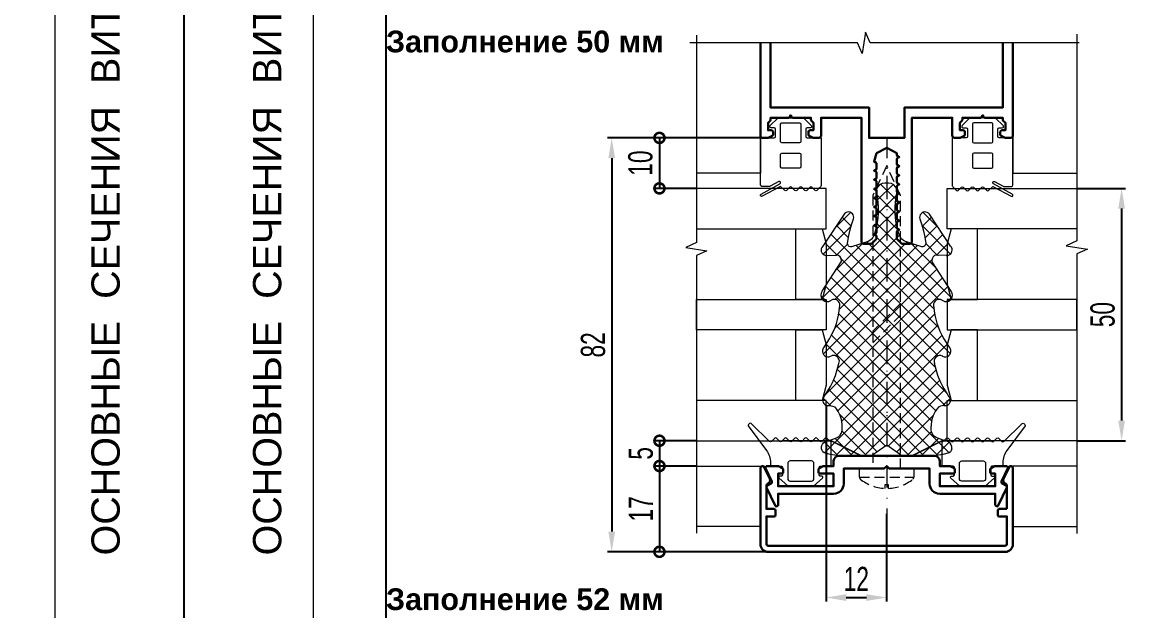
# Model space of a CAD drawing. Extents: x -37 to 8820, y -336 to 478.
# Drawn here: x 3550 to 3688.8, y 133.8 to 206.6 of the extents above; entities that cross this region are included whole.
import ezdxf

# ---------------------------------------------------------------- set-up
doc = ezdxf.new("R2010")
doc.units = 0
doc.header["$LTSCALE"] = 5
doc.linetypes.add('DASHDOT', pattern=[1, 0.5, -0.25, 0, -0.25])
doc.linetypes.add('HIDDEN', pattern=[0.375, 0.25, -0.125])
doc.layers.get('0').update_dxf_attribs({"linetype": 'CONTINUOUS', "lineweight": 30})
doc.layers.get('DEFPOINTS').update_dxf_attribs({"linetype": 'CONTINUOUS'})
for name, color, linetype, lineweight in [('1', 6, 'DASHDOT', 13), ('2', 3, 'HIDDEN', 13), ('Dimentions', 5, 'CONTINUOUS', 15), ('Glass', 5, 'CONTINUOUS', 20), ('Герлен', 7, 'CONTINUOUS', 60), ('Зигзаг', 1, 'CONTINUOUS', 15), ('Конструкции', 252, 'CONTINUOUS', 20), ('Текстовый', 7, 'CONTINUOUS', 9), ('Уплотнители', 1, 'CONTINUOUS', 20), ('Штриховка', 1, 'CONTINUOUS', 5)]:
    doc.layers.add(name, color=color, linetype=linetype, lineweight=lineweight)
doc.layers.add('Скрытые', color=14, linetype='CONTINUOUS', plot=False)
doc.styles.add('3', font='RUSS.SHX', dxfattribs={"width": 0.7, "height": 3})
doc.styles.add('Каталожный', font='arial.ttf', dxfattribs={"height": 2.5})
doc.styles.add('Фирм', font='arial.ttf', dxfattribs={"height": 3.5})
doc.dimstyles.new('MX1_6', dxfattribs={"dimtxt": 3, "dimasz": 2.5, "dimexe": 0.5, "dimexo": 0, "dimgap": 0.8, "dimtad": 1, "dimlfac": 1.6, "dimdsep": 46, "dimtxsty": '3', "dimcen": 0, "dimclrd": 256, "dimclre": 256, "dimclrt": 256, "dimaunit": 1, "dimadec": 0, "dimazin": 0, "dimtfac": 1, "dimtmove": 0, "dimatfit": 1, "dimfxl": 1, "dimtvp": 1, "dimtolj": 1, "dimtzin": 0, "dimarcsym": 0})

# ---------------------------------------------------------------- blocks, each defined once
blk = doc.blocks.new('*D1416')
at = {"layer": 'DEFPOINTS', "color": 0, "linetype": 'Continuous', "transparency": 16777216}
for p in [(3649.47, 159.22), (3656.97, 145.79), (3656.97, 135.44)]:
    blk.add_point(p, dxfattribs=at)
at = {"layer": 'Dimentions', "linetype": 'Continuous', "lineweight": -2, "transparency": 16777216}
for p, q in [((3649.47, 159.22), (3649.47, 134.94)), ((3656.97, 145.79), (3656.97, 134.94)), ((3651.97, 135.44), (3654.47, 135.44))]:
    blk.add_line(p, q, dxfattribs=at)
at = {"layer": 'Dimentions', "linetype": 'Continuous', "transparency": 16777216}
for points in [[(3651.97, 135.85), (3651.97, 135.02), (3649.47, 135.44)], [(3654.47, 135.85), (3654.47, 135.02), (3656.97, 135.44)]]:
    blk.add_solid(points, dxfattribs=at)
at = {"layer": 'Dimentions', "linetype": 'Continuous', "transparency": 16777216, "insert": (3653.22, 137.74), "char_height": 3, "attachment_point": 5, "style": '3'}
blk.add_mtext('\\A1;12', dxfattribs=at)
blk = doc.blocks.new('*D1419')
at = {"layer": 'DEFPOINTS', "color": 0, "linetype": 'Continuous', "transparency": 16777216}
for p in [(3680.52, 186.1), (3680.52, 154.85), (3686.05, 154.85)]:
    blk.add_point(p, dxfattribs=at)
at = {"layer": 'Dimentions', "linetype": 'Continuous', "lineweight": -2, "transparency": 16777216}
for p, q in [((3680.52, 186.1), (3686.55, 186.1)), ((3686.05, 183.6), (3686.05, 157.35)), ((3680.52, 154.85), (3686.55, 154.85))]:
    blk.add_line(p, q, dxfattribs=at)
at = {"layer": 'Dimentions', "linetype": 'Continuous', "transparency": 16777216}
for points in [[(3685.64, 183.6), (3686.47, 183.6), (3686.05, 186.1)], [(3685.64, 157.35), (3686.47, 157.35), (3686.05, 154.85)]]:
    blk.add_solid(points, dxfattribs=at)
at = {"layer": 'Dimentions', "linetype": 'Continuous', "transparency": 16777216, "insert": (3683.71, 170.47), "char_height": 3, "attachment_point": 5, "rotation": 90, "style": '3'}
blk.add_mtext('\\A1;50', dxfattribs=at)
blk = doc.blocks.new('_DotSmall')
at = {"color": 0, "linetype": 'ByBlock', "const_width": 0.5}
blk.add_lwpolyline([(-0.0625, 0, 1), (0.0625, 0, 1)], format="xyb", close=True, dxfattribs=at)
blk = doc.blocks.new('*D1420')
at = {"layer": 'DEFPOINTS', "color": 0, "linetype": 'Continuous', "transparency": 16777216}
for p in [(3633.43, 154.85), (3628.85, 151.72), (3633.43, 151.72)]:
    blk.add_point(p, dxfattribs=at)
at = {"layer": 'Dimentions', "linetype": 'Continuous', "lineweight": -2, "transparency": 16777216}
for p, q in [((3633.43, 154.85), (3628.35, 154.85)), ((3628.85, 154.85), (3628.85, 151.72)), ((3633.43, 151.72), (3628.35, 151.72))]:
    blk.add_line(p, q, dxfattribs=at)
at = {"layer": 'Dimentions', "linetype": 'Continuous', "lineweight": -2, "transparency": 16777216, "xscale": 2.5, "yscale": 2.5, "zscale": 2.5}
for p, rotation in [((3628.85, 154.85), 90), ((3628.85, 151.72), 270)]:
    blk.add_blockref('_DotSmall', p, dxfattribs=dict(at, rotation=rotation))
at = {"layer": 'Dimentions', "linetype": 'Continuous', "transparency": 16777216, "insert": (3626.55, 153.29), "char_height": 3, "attachment_point": 5, "rotation": 90, "style": '3'}
blk.add_mtext('\\A1;5', dxfattribs=at)
blk = doc.blocks.new('*D1421')
at = {"layer": 'DEFPOINTS', "color": 0, "linetype": 'Continuous', "transparency": 16777216}
for p in [(3633.43, 151.72), (3628.85, 141.1), (3644.66, 141.1)]:
    blk.add_point(p, dxfattribs=at)
at = {"layer": 'Dimentions', "linetype": 'Continuous', "lineweight": -2, "transparency": 16777216}
for p, q in [((3633.43, 151.72), (3628.35, 151.72)), ((3628.85, 151.72), (3628.85, 141.1)), ((3644.66, 141.1), (3628.35, 141.1))]:
    blk.add_line(p, q, dxfattribs=at)
at = {"layer": 'Dimentions', "linetype": 'Continuous', "lineweight": -2, "transparency": 16777216, "xscale": 2.5, "yscale": 2.5, "zscale": 2.5}
for p, rotation in [((3628.85, 151.72), 90), ((3628.85, 141.1), 270)]:
    blk.add_blockref('_DotSmall', p, dxfattribs=dict(at, rotation=rotation))
at = {"layer": 'Dimentions', "linetype": 'Continuous', "transparency": 16777216, "insert": (3626.55, 146.41), "char_height": 3, "attachment_point": 5, "rotation": 90, "style": '3'}
blk.add_mtext('\\A1;17', dxfattribs=at)
blk = doc.blocks.new('*D1422')
at = {"layer": 'DEFPOINTS', "color": 0, "linetype": 'Continuous', "transparency": 16777216}
for p in [(3642.59, 192.35), (3628.85, 186.1), (3633.43, 186.1)]:
    blk.add_point(p, dxfattribs=at)
at = {"layer": 'Dimentions', "linetype": 'Continuous', "lineweight": -2, "transparency": 16777216}
for p, q in [((3642.59, 192.35), (3628.35, 192.35)), ((3628.85, 192.35), (3628.85, 186.1)), ((3633.43, 186.1), (3628.35, 186.1))]:
    blk.add_line(p, q, dxfattribs=at)
at = {"layer": 'Dimentions', "linetype": 'Continuous', "lineweight": -2, "transparency": 16777216, "xscale": 2.5, "yscale": 2.5, "zscale": 2.5}
for p, rotation in [((3628.85, 192.35), 90), ((3628.85, 186.1), 270)]:
    blk.add_blockref('_DotSmall', p, dxfattribs=dict(at, rotation=rotation))
at = {"layer": 'Dimentions', "linetype": 'Continuous', "transparency": 16777216, "insert": (3626.5, 189.23), "char_height": 3, "attachment_point": 5, "rotation": 90, "style": '3'}
blk.add_mtext('\\A1;10', dxfattribs=at)
blk = doc.blocks.new('*D1423')
at = {"layer": 'DEFPOINTS', "color": 0, "linetype": 'Continuous', "transparency": 16777216}
for p in [(3641.95, 192.35), (3622.94, 141.1), (3638.06, 141.1)]:
    blk.add_point(p, dxfattribs=at)
at = {"layer": 'Dimentions', "linetype": 'Continuous', "lineweight": -2, "transparency": 16777216}
for p, q in [((3641.95, 192.35), (3622.44, 192.35)), ((3622.94, 189.85), (3622.94, 143.6)), ((3638.06, 141.1), (3622.44, 141.1))]:
    blk.add_line(p, q, dxfattribs=at)
at = {"layer": 'Dimentions', "linetype": 'Continuous', "transparency": 16777216}
for points in [[(3622.53, 189.85), (3623.36, 189.85), (3622.94, 192.35)], [(3622.53, 143.6), (3623.36, 143.6), (3622.94, 141.1)]]:
    blk.add_solid(points, dxfattribs=at)
at = {"layer": 'Dimentions', "linetype": 'Continuous', "transparency": 16777216, "insert": (3620.64, 166.72), "char_height": 3, "attachment_point": 5, "rotation": 90, "style": '3'}
blk.add_mtext('\\A1;82', dxfattribs=at)
blk = doc.blocks.new('8')
at = {"layer": 'Уплотнители'}
for points in [[(4.56, -0.45), (4.37, -0.4), (4.2, -0.29), (4.06, -0.14), (3.87, 0.65), (3.73, 1.45), (3.68, 2.27), (3.68, 5.74), (5, 7.6), (3.68, 9.46), (3.68, 12.93), (3.73, 13.75), (3.87, 14.55), (4.06, 15.34), (4.2, 15.49), (4.37, 15.6), (4.56, 15.67), (4.77, 15.67), (4.96, 15.63), (5.15, 15.54), (5.3, 15.41), (5.42, 15.25), (5.65, 14.61), (5.86, 13.95), (5.95, 13.74), (6.09, 13.53), (6.25, 13.37), (6.46, 13.25), (6.67, 13.16), (6.9, 13.12), (7.35, 13.1)], [(10.82, 15.45), (10.97, 15.37), (11.61, 14.95), (12.26, 14.57), (12.94, 14.24), (13.65, 13.95), (14.37, 13.71), (15.11, 13.52), (15.3, 13.46)], [(17, 15.46), (17.13, 15.35), (17.72, 14.95)], [(24.06, 15.59), (27.69, 13.22), (27.85, 13.18)], [(33.73, 12.76), (33.62, 12.88), (29.66, 15.5)], [(5.42, 15.25), (5.42, 15.23)], [(5.86, 13.95), (5.86, 13.94)], [(9.91, 14.76), (9.91, 14.77), (9.91, 14.69), (9.9, 14.47), (9.83, 14.25), (9.75, 14.06), (9.41, 13.78)], [(9.91, 14.69), (9.91, 14.67)], [(15.96, 14.7), (16.03, 14.54), (16.1, 14.35)], [(22.81, 14.77), (22.87, 14.58), (22.97, 14.43)], [(28.51, 15.16), (28.49, 14.97), (28.53, 13.95), (28.55, 13.79)], [(28.49, 14.97), (28.49, 14.96)], [(28.53, 13.95), (28.53, 13.94)], [(21.64, 13.46), (22.34, 13.4), (22.52, 13.41)], [(27.69, 13.22), (27.69, 13.2)], [(37.46, 7.37), (37.43, 7.6), (37.46, 7.83)], [(37.43, 7.6), (37.43, 7.59)], [(29.89, 4.27), (29.89, 4.25)], [(30.21, 5.29), (30.21, 5.27)], [(3.68, 3.08), (3.68, 3.07)], [(29.55, 3.26), (29.55, 3.25)], [(5.42, -0.04), (5.65, 0.59), (5.86, 1.25), (5.95, 1.47), (6.09, 1.67), (6.25, 1.83), (6.46, 1.95), (6.67, 2.04), (6.9, 2.08), (7.35, 2.1)], [(9.91, 0.42), (9.91, 0.43), (9.91, 0.51), (9.9, 0.73), (9.83, 0.95), (9.75, 1.14), (9.41, 1.42)], [(10.82, -0.25), (10.97, -0.15), (11.61, 0.25), (12.26, 0.64), (12.94, 0.96), (13.65, 1.25), (14.37, 1.49), (15.11, 1.68)], [(22.52, 1.79), (22.34, 1.82), (21.64, 1.74)], [(24.06, -0.38), (27.69, 1.98), (27.85, 2.02)], [(28.51, 0.04), (28.49, 0.23), (28.53, 1.25), (28.55, 1.42)], [(29.66, -0.3), (33.62, 2.32), (33.73, 2.44)], [(9.91, 0.51), (9.91, 0.5)], [(16.03, 0.66), (16.03, 0.68), (15.96, 0.5)], [(17.72, 0.25), (17.13, -0.15), (17, -0.26)], [(22.81, 0.43), (22.87, 0.62), (22.97, 0.77)], [(28.49, 0.23), (28.49, 0.21)], [(28.53, 1.25), (28.53, 1.23)]]:
    blk.add_lwpolyline(points, dxfattribs=at)
for points in [[(36.67, 8.84), (36.44, 8.87), (36.21, 8.84), (35.48, 8.73, -0.091156), (31.89, 8.92), (31.2, 9.11), (30.95, 9.19), (30.72, 9.33), (30.52, 9.49), (30.34, 9.68), (30.21, 9.91), (30.07, 10.43), (29.89, 10.93), (29.55, 11.94), (29.57, 12.09), (29.62, 12.23), (29.7, 12.33), (29.84, 12.4), (29.98, 12.43), (30.75, 12.32), (31.53, 12.16), (32.29, 11.95), (33.04, 11.69), (33.2, 11.67), (33.38, 11.69)], [(33.38, 3.51), (33.2, 3.53), (33.04, 3.51), (32.29, 3.25), (31.53, 3.04), (30.75, 2.88), (29.98, 2.77), (29.84, 2.8), (29.7, 2.87), (29.62, 2.99), (29.57, 3.11), (29.55, 3.26), (29.89, 4.27), (30.07, 4.77), (30.21, 5.29), (30.34, 5.52), (30.52, 5.71), (30.72, 5.87), (30.95, 6.01), (31.2, 6.09), (31.89, 6.28, -0.091156), (35.48, 6.47), (36.21, 6.36), (36.44, 6.34), (36.67, 6.36)]]:
    blk.add_lwpolyline(points, format="xyb", dxfattribs=at)
blk.add_arc((15.39, 1.02), 0.725, 331.9967, 113.1643, dxfattribs=at)
for points in [[(10.82, 15.45), (10.37, 15.67), (9.83, 15.27), (9.91, 14.77)], [(17, 15.46), (16.43, 15.77), (15.86, 15.32), (15.96, 14.7)], [(24.06, 15.59), (23.46, 16.04), (22.64, 15.46), (22.81, 14.77)], [(29.66, 15.5), (29.25, 15.91), (28.63, 15.72), (28.51, 15.16)], [(15.3, 13.46), (15.76, 13.39), (16.25, 13.87), (16.1, 14.35)], [(17.72, 14.95), (18.98, 14.14), (20.16, 13.71), (21.64, 13.46)], [(22.52, 13.41), (22.97, 13.53), (23.18, 14.02), (22.97, 14.43)], [(7.35, 13.1), (8.07, 13.09), (8.84, 13.34), (9.41, 13.78)], [(27.85, 13.18), (28.2, 13.15), (28.55, 13.44), (28.55, 13.79)], [(33.38, 11.69), (33.83, 11.79), (34.06, 12.41), (33.73, 12.76)], [(37.46, 7.83), (37.47, 8.29), (37.11, 8.76), (36.67, 8.84)], [(36.67, 6.36), (37.14, 6.49), (37.45, 6.87), (37.46, 7.37)], [(33.73, 2.44), (34.06, 2.79), (33.83, 3.41), (33.38, 3.51)], [(9.41, 1.42), (8.84, 1.87), (8.07, 2.11), (7.35, 2.1)], [(21.64, 1.74), (20.25, 1.51), (18.89, 1.04), (17.72, 0.25)], [(22.97, 0.77), (23.18, 1.19), (22.99, 1.66), (22.52, 1.79)], [(28.55, 1.42), (28.54, 1.77), (28.19, 2.05), (27.85, 2.02)], [(9.91, 0.43), (9.84, -0.07), (10.37, -0.47), (10.82, -0.25)], [(15.96, 0.5), (15.86, -0.12), (16.43, -0.57), (17, -0.26)], [(22.81, 0.43), (22.64, -0.26), (23.46, -0.84), (24.06, -0.38)], [(28.51, 0.04), (28.6, -0.5), (29.29, -0.69), (29.66, -0.3)], [(4.56, -0.45), (4.93, -0.51), (5.23, -0.36), (5.42, -0.04)]]:
    blk.add_open_spline(points, degree=3, dxfattribs=at)

msp = doc.modelspace()

# ---------------------------------------------------------------- hatches: boundary and pattern name
at = {"layer": 'Штриховка', "lineweight": 5}
h = msp.add_hatch(dxfattribs=at)
h.set_pattern_fill('NET', color=256, scale=10, angle=135, style=0)
h.set_pattern_definition([(135, (1487.951, -6941.796), (-0.88388348, -0.88388348), []), (225, (1487.951, -6941.796), (0.88388348, -0.88388348), [])])
h.paths.add_polyline_path([(3651.4322, 156.089), (3651.4106, 155.9666), (3651.329, 155.7489), (3651.2065, 155.5449), (3651.0433, 155.3816), (3650.8392, 155.2456), (3650.6216, 155.1504), (3649.9686, 154.9463), (3649.3293, 154.7151), (3649.166, 154.5926), (3649.03, 154.443), (3648.9484, 154.2526), (3648.9076, 154.0621), (3648.9076, 153.8581), (3648.9756, 153.6676), (3649.0844, 153.4908), (3649.234, 153.3547), (3650.023, 153.1643), (3650.8256, 153.0283), (3651.6418, 152.9738), (3655.1107, 152.9738), (3656.9744, 154.2934), (3656.9744, 156.089)])
edge = h.paths.add_edge_path()
edge.add_line((3650.3359, 162.2378), (3650.0094, 161.5576))
edge.add_line((3650.0094, 161.5576), (3649.6285, 160.9046))
edge.add_line((3649.6285, 160.9046), (3649.2068, 160.2653))
edge.add_line((3649.2068, 160.2653), (3649.1252, 160.1156))
edge.add_spline(control_points=[(3649.1252, 160.1156), (3648.9071, 159.6629), (3649.3073, 159.1271), (3649.8054, 159.2042)], knot_values=[0, 0, 0, 0, 1, 1, 1, 1], degree=3, periodic=0)
edge.add_line((3649.8054, 159.2042), (3649.819, 159.2042))
edge.add_line((3649.819, 159.2042), (3649.887, 159.2042))
edge.add_line((3649.887, 159.2042), (3650.1047, 159.1906))
edge.add_line((3650.1047, 159.1906), (3650.3223, 159.1226))
edge.add_line((3650.3223, 159.1226), (3650.5128, 159.041))
edge.add_line((3650.5128, 159.041), (3650.7984, 158.7009))
edge.add_spline(control_points=[(3650.7984, 158.7009), (3651.2394, 158.1368), (3651.484, 157.3607), (3651.4786, 156.6468)], knot_values=[0, 0, 0, 0, 1, 1, 1, 1], degree=3, periodic=0)
edge.add_line((3651.4786, 156.6468), (3651.4514, 156.1978))
edge.add_line((3651.4514, 156.1978), (3651.4322, 156.089))
edge.add_line((3651.4322, 156.089), (3656.9744, 156.089))
edge.add_line((3656.9744, 156.089), (3656.9744, 162.2378))
edge.add_line((3656.9744, 162.2378), (3650.3359, 162.2378))
edge = h.paths.add_edge_path()
edge.add_line((3653.6415, 179.1876), (3652.6349, 178.8475))
edge.add_line((3652.6349, 178.8475), (3652.4853, 178.8611))
edge.add_line((3652.4853, 178.8611), (3652.3492, 178.9155))
edge.add_line((3652.3492, 178.9155), (3652.2404, 178.9971))
edge.add_line((3652.2404, 178.9971), (3652.1724, 179.1332))
edge.add_line((3652.1724, 179.1332), (3652.1452, 179.2692))
edge.add_line((3652.1452, 179.2692), (3652.254, 180.0446))
edge.add_line((3652.254, 180.0446), (3652.4172, 180.82))
edge.add_line((3652.4172, 180.82), (3652.6213, 181.5818))
edge.add_line((3652.6213, 181.5818), (3652.8798, 182.33))
edge.add_line((3652.8798, 182.33), (3652.907, 182.4932))
edge.add_line((3652.907, 182.4932), (3652.8798, 182.67))
edge.add_spline(control_points=[(3652.8798, 182.67), (3652.7807, 183.1248), (3652.1688, 183.3543), (3651.8187, 183.0237)], knot_values=[0, 0, 0, 0, 1, 1, 1, 1], degree=3, periodic=0)
edge.add_line((3651.8187, 183.0237), (3651.6963, 182.9149))
edge.add_line((3651.6963, 182.9149), (3649.0708, 178.9563))
edge.add_spline(control_points=[(3649.0708, 178.9563), (3648.667, 178.5414), (3648.8586, 177.9213), (3649.4109, 177.8)], knot_values=[0, 0, 0, 0, 1, 1, 1, 1], degree=3, periodic=0)
edge.add_line((3649.4109, 177.8), (3649.6013, 177.7864))
edge.add_line((3649.6013, 177.7864), (3650.6216, 177.8272))
edge.add_line((3650.6216, 177.8272), (3650.7848, 177.8408))
edge.add_spline(control_points=[(3650.7848, 177.8408), (3651.1369, 177.8422), (3651.4271, 177.4905), (3651.397, 177.1471)], knot_values=[0, 0, 0, 0, 1, 1, 1, 1], degree=3, periodic=0)
edge.add_line((3651.4019, 177.1669), (3651.3562, 176.9838))
edge.add_line((3651.3562, 176.9838), (3648.9892, 173.3517))
edge.add_spline(control_points=[(3648.9892, 173.3517), (3648.5346, 172.7527), (3649.1143, 171.934), (3649.8054, 172.1002)], knot_values=[0, 0, 0, 0, 1, 1, 1, 1], degree=3, periodic=0)
edge.add_line((3649.8054, 172.1002), (3649.9958, 172.1682))
edge.add_line((3649.9958, 172.1682), (3650.1455, 172.2634))
edge.add_spline(control_points=[(3650.1455, 172.2634), (3650.5558, 172.4786), (3651.0406, 172.261), (3651.1657, 171.8145)], knot_values=[0, 0, 0, 0, 1, 1, 1, 1], degree=3, periodic=0)
edge.add_line((3651.1657, 171.8145), (3651.1793, 171.6377))
edge.add_line((3651.1793, 171.6377), (3651.1113, 170.9303))
edge.add_spline(control_points=[(3651.1113, 170.9303), (3650.8606, 169.4541), (3650.4391, 168.2767), (3649.6285, 167.0125)], knot_values=[0, 0, 0, 0, 1, 1, 1, 1], degree=3, periodic=0)
edge.add_line((3649.6285, 167.0125), (3649.2204, 166.4276))
edge.add_line((3649.2204, 166.4276), (3649.1116, 166.2916))
edge.add_spline(control_points=[(3649.1116, 166.2916), (3648.8078, 165.7204), (3649.2535, 165.1509), (3649.8734, 165.2577)], knot_values=[0, 0, 0, 0, 1, 1, 1, 1], degree=3, periodic=0)
edge.add_line((3649.8734, 165.2577), (3650.0366, 165.3257))
edge.add_line((3650.0366, 165.3257), (3650.2271, 165.3937))
edge.add_spline(control_points=[(3650.2271, 165.3937), (3650.7003, 165.5418), (3651.1836, 165.0582), (3651.1113, 164.5911)], knot_values=[0, 0, 0, 0, 1, 1, 1, 1], degree=3, periodic=0)
edge.add_line((3651.1155, 164.6056), (3651.0569, 164.4007))
edge.add_line((3651.0569, 164.4007), (3650.8665, 163.6661))
edge.add_line((3650.8665, 163.6661), (3650.6216, 162.9451))
edge.add_line((3650.6216, 162.9451), (3650.3359, 162.2378))
edge.add_line((3650.3359, 162.2378), (3663.6128, 162.2378))
edge.add_line((3663.6128, 162.2378), (3663.3272, 162.9451))
edge.add_line((3663.3272, 162.9451), (3663.0823, 163.6661))
edge.add_line((3663.0823, 163.6661), (3662.8918, 164.4007))
edge.add_arc((3663.5582, 164.6858), 0.7248, 61.996669, 203.164313, ccw=False)
edge.add_line((3663.8985, 165.3257), (3664.0753, 165.2577))
edge.add_spline(control_points=[(3664.0753, 165.2577), (3664.6952, 165.1509), (3665.1409, 165.7204), (3664.8371, 166.2916)], knot_values=[0, 0, 0, 0, 1, 1, 1, 1], degree=3, periodic=0)
edge.add_line((3664.8371, 166.2916), (3664.7283, 166.4276))
edge.add_line((3664.7283, 166.4276), (3664.3202, 167.0125))
edge.add_spline(control_points=[(3664.3202, 167.0125), (3663.5303, 168.187), (3663.0689, 169.5412), (3662.8374, 170.9303)], knot_values=[0, 0, 0, 0, 1, 1, 1, 1], degree=3, periodic=0)
edge.add_line((3662.8374, 170.9303), (3662.7558, 171.6377))
edge.add_line((3662.7558, 171.6377), (3662.783, 171.8145))
edge.add_spline(control_points=[(3662.783, 171.8145), (3662.9188, 172.2789), (3663.3861, 172.472), (3663.8033, 172.2634)], knot_values=[0, 0, 0, 0, 1, 1, 1, 1], degree=3, periodic=0)
edge.add_line((3663.8033, 172.2634), (3663.9529, 172.1682))
edge.add_line((3663.9529, 172.1682), (3664.1434, 172.1002))
edge.add_spline(control_points=[(3664.1434, 172.1002), (3664.8344, 171.934), (3665.4141, 172.7527), (3664.9596, 173.3517)], knot_values=[0, 0, 0, 0, 1, 1, 1, 1], degree=3, periodic=0)
edge.add_line((3664.9596, 173.3517), (3662.5926, 176.9838))
edge.add_line((3662.5926, 176.9838), (3662.5518, 177.1471))
edge.add_spline(control_points=[(3662.5518, 177.1471), (3662.5221, 177.4862), (3662.8041, 177.8327), (3663.1503, 177.8408)], knot_values=[0, 0, 0, 0, 1, 1, 1, 1], degree=3, periodic=0)
edge.add_line((3663.1503, 177.8408), (3663.3272, 177.8272))
edge.add_line((3663.3272, 177.8272), (3664.3474, 177.7864))
edge.add_line((3664.3474, 177.7864), (3664.5379, 177.8))
edge.add_spline(control_points=[(3664.5379, 177.8), (3665.0793, 177.893), (3665.2663, 178.5795), (3664.8779, 178.9563)], knot_values=[0, 0, 0, 0, 1, 1, 1, 1], degree=3, periodic=0)
edge.add_line((3664.8779, 178.9563), (3662.2525, 182.9149))
edge.add_line((3662.2525, 182.9149), (3662.1301, 183.0237))
edge.add_spline(control_points=[(3662.1301, 183.0237), (3661.78, 183.3543), (3661.1681, 183.1248), (3661.069, 182.67)], knot_values=[0, 0, 0, 0, 1, 1, 1, 1], degree=3, periodic=0)
edge.add_line((3661.069, 182.67), (3661.0418, 182.4932))
edge.add_line((3661.0418, 182.4932), (3661.069, 182.33))
edge.add_line((3661.069, 182.33), (3661.3275, 181.5818))
edge.add_line((3661.3275, 181.5818), (3661.5315, 180.82))
edge.add_line((3661.5315, 180.82), (3661.6948, 180.0446))
edge.add_line((3661.6948, 180.0446), (3661.8036, 179.2692))
edge.add_line((3661.8036, 179.2692), (3661.7764, 179.1332))
edge.add_line((3661.7764, 179.1332), (3661.7084, 178.9971))
edge.add_line((3661.7084, 178.9971), (3661.5859, 178.9155))
edge.add_line((3661.5859, 178.9155), (3661.4635, 178.8611))
edge.add_line((3661.4635, 178.8611), (3661.3139, 178.8475))
edge.add_line((3661.3139, 178.8475), (3660.3072, 179.1876))
edge.add_line((3660.3072, 179.1876), (3659.8039, 179.3644))
edge.add_line((3659.8039, 179.3644), (3659.287, 179.5004))
edge.add_line((3659.287, 179.5004), (3659.0557, 179.6365))
edge.add_line((3659.0557, 179.6365), (3658.8652, 179.8133))
edge.add_line((3658.8652, 179.8133), (3658.702, 180.0174))
edge.add_line((3658.702, 180.0174), (3658.566, 180.2486))
edge.add_line((3658.566, 180.2486), (3658.4844, 180.4935))
edge.add_line((3658.4844, 180.4935), (3658.2939, 181.1873))
edge.add_arc((3667.9662, 183.5009), 9.9451, 172.618691, 193.452448, ccw=False)
edge.add_line((3658.1035, 184.7786), (3658.2123, 185.4995))
edge.add_line((3658.2123, 185.4995), (3658.2395, 185.7308))
edge.add_line((3658.2395, 185.7308), (3658.2123, 185.9621))
edge.add_spline(control_points=[(3658.2123, 185.9621), (3658.0799, 186.4373), (3657.7071, 186.7465), (3657.2056, 186.7511)], knot_values=[0, 0, 0, 0, 1, 1, 1, 1], degree=3, periodic=0)
edge.add_line((3657.2056, 186.7511), (3656.9744, 186.7238))
edge.add_line((3656.9744, 186.7238), (3656.7431, 186.7511))
edge.add_spline(control_points=[(3656.7431, 186.7511), (3656.284, 186.7669), (3655.8149, 186.4021), (3655.7365, 185.9621)], knot_values=[0, 0, 0, 0, 1, 1, 1, 1], degree=3, periodic=0)
edge.add_line((3655.7365, 185.9621), (3655.7093, 185.7308))
edge.add_line((3655.7093, 185.7308), (3655.7365, 185.4995))
edge.add_line((3655.7365, 185.4995), (3655.8453, 184.7786))
edge.add_arc((3645.9826, 183.5009), 9.9451, 346.547552, 367.381309, ccw=False)
edge.add_line((3655.6548, 181.1873), (3655.4644, 180.4935))
edge.add_line((3655.4644, 180.4935), (3655.3828, 180.2486))
edge.add_line((3655.3828, 180.2486), (3655.2467, 180.0174))
edge.add_line((3655.2467, 180.0174), (3655.0835, 179.8133))
edge.add_line((3655.0835, 179.8133), (3654.8931, 179.6365))
edge.add_line((3654.8931, 179.6365), (3654.6618, 179.5004))
edge.add_line((3654.6618, 179.5004), (3654.1449, 179.3644))
edge.add_line((3654.1449, 179.3644), (3653.6415, 179.1876))
edge = h.paths.add_edge_path()
edge.add_line((3656.9744, 162.2378), (3656.9744, 156.089))
edge.add_line((3656.9744, 156.089), (3662.5166, 156.089))
edge.add_line((3662.5166, 156.089), (3662.4974, 156.1978))
edge.add_line((3662.4974, 156.1978), (3662.4701, 156.6468))
edge.add_spline(control_points=[(3662.4701, 156.6468), (3662.4647, 157.3607), (3662.7093, 158.137), (3663.1503, 158.7009)], knot_values=[0, 0, 0, 0, 1, 1, 1, 1], degree=3, periodic=0)
edge.add_line((3663.1503, 158.7009), (3663.436, 159.041))
edge.add_line((3663.436, 159.041), (3663.6264, 159.1226))
edge.add_line((3663.6264, 159.1226), (3663.8441, 159.1906))
edge.add_line((3663.8441, 159.1906), (3664.0617, 159.2042))
edge.add_line((3664.0617, 159.2042), (3664.0753, 159.2042))
edge.add_line((3664.0753, 159.2042), (3664.1434, 159.2042))
edge.add_spline(control_points=[(3664.1434, 159.2042), (3664.6469, 159.1314), (3665.0396, 159.661), (3664.8235, 160.1156)], knot_values=[0, 0, 0, 0, 1, 1, 1, 1], degree=3, periodic=0)
edge.add_line((3664.8235, 160.1156), (3664.7283, 160.2653))
edge.add_line((3664.7283, 160.2653), (3664.3202, 160.9046))
edge.add_line((3664.3202, 160.9046), (3663.9393, 161.5576))
edge.add_line((3663.9393, 161.5576), (3663.6128, 162.2378))
edge.add_line((3663.6128, 162.2378), (3656.9744, 162.2378))
edge = h.paths.add_edge_path()
edge.add_line((3656.9744, 156.089), (3656.9744, 154.2934))
edge.add_line((3656.9744, 154.2934), (3658.838, 152.9738))
edge.add_line((3658.838, 152.9738), (3658.8516, 152.9738))
edge.add_line((3658.8516, 152.9738), (3662.3069, 152.9738))
edge.add_line((3662.3069, 152.9738), (3663.1231, 153.0283))
edge.add_line((3663.1231, 153.0283), (3663.9257, 153.1643))
edge.add_line((3663.9257, 153.1643), (3664.7147, 153.3547))
edge.add_line((3664.7147, 153.3547), (3664.8643, 153.4908))
edge.add_line((3664.8643, 153.4908), (3664.9732, 153.6676))
edge.add_line((3664.9732, 153.6676), (3665.0276, 153.8581))
edge.add_spline(control_points=[(3665.0276, 153.8581), (3665.087, 154.2208), (3664.9378, 154.5287), (3664.6195, 154.7151)], knot_values=[0, 0, 0, 0, 1, 1, 1, 1], degree=3, periodic=0)
edge.add_line((3664.6195, 154.7151), (3663.9801, 154.9463))
edge.add_line((3663.9801, 154.9463), (3663.3272, 155.1504))
edge.add_line((3663.3272, 155.1504), (3663.1095, 155.2456))
edge.add_line((3663.1095, 155.2456), (3662.9055, 155.3816))
edge.add_line((3662.9055, 155.3816), (3662.7422, 155.5449))
edge.add_line((3662.7422, 155.5449), (3662.6198, 155.7489))
edge.add_line((3662.6198, 155.7489), (3662.5382, 155.9666))
edge.add_line((3662.5382, 155.9666), (3662.5166, 156.089))
edge.add_line((3662.5166, 156.089), (3656.9744, 156.089))

# ---------------------------------------------------------------- linework, layer by layer
msp.add_lwpolyline([(3641.3494, 204.1127), (3641.3494, 192.6613, 0.41421356), (3641.6619, 192.3488), (3642.2426, 192.3488, 0.11643382), (3642.3265, 192.3686), (3642.8082, 192.6095, 0.28407904), (3642.9119, 192.7772), (3642.9119, 193.0988, 0.41421356), (3642.7244, 193.2863), (3642.2869, 193.2863), (3642.2869, 194.2238), (3642.5445, 194.4814, 0.19891237), (3642.5994, 194.614), (3642.5994, 194.8488), (3644.8272, 194.8488, 0.28407904), (3644.9949, 194.9525), (3645.0994, 195.1613), (3645.2038, 194.9525, 0.28407904), (3645.3715, 194.8488), (3647.5994, 194.8488), (3647.5994, 194.614, 0.19891237), (3647.6543, 194.4814), (3647.9119, 194.2238), (3647.9119, 193.2863), (3647.4744, 193.2863, 0.41421356), (3647.2869, 193.0988), (3647.2869, 192.7772, 0.28407904), (3647.3905, 192.6095), (3647.8723, 192.3686, 0.11643382), (3647.9561, 192.3488), (3648.5369, 192.3488, 0.41421356), (3648.8494, 192.6613), (3648.8494, 194.8488), (3653.8494, 194.8488), (3653.8494, 179.5363, 0.41421356), (3654.1619, 179.2238), (3655.0217, 179.2238, 0.19891237), (3655.1543, 179.2788), (3655.6695, 179.7939, 0.19891237), (3655.7244, 179.9265), (3655.7244, 180.1392, 0.28407904), (3655.6207, 180.3069), (3655.4119, 180.4113), (3655.6207, 180.5158, 0.28407904), (3655.7244, 180.6835), (3655.7244, 181.2642, 0.28407904), (3655.6207, 181.4319), (3655.4119, 181.5363), (3655.6207, 181.6408, 0.28407904), (3655.7244, 181.8085), (3655.7244, 182.3892, 0.28407904), (3655.6207, 182.5569), (3655.4119, 182.6613), (3655.6207, 182.7658, 0.28407904), (3655.7244, 182.9335), (3655.7244, 183.5142, 0.28407904), (3655.6207, 183.6819), (3655.4119, 183.7863), (3655.6207, 183.8908, 0.28407904), (3655.7244, 184.0585), (3655.7244, 184.6392, 0.28407904), (3655.6207, 184.8069), (3655.4119, 184.9113), (3655.6207, 185.0158, 0.28407904), (3655.7244, 185.1835), (3655.7244, 185.7642, 0.28407904), (3655.6207, 185.9319), (3655.4119, 186.0363), (3655.6207, 186.1408, 0.28407904), (3655.7244, 186.3085), (3655.7244, 186.8892, 0.28407904), (3655.6207, 187.0569), (3655.4119, 187.1613), (3655.6207, 187.2658, 0.28407904), (3655.7244, 187.4335), (3655.7244, 188.0142, 0.28407904), (3655.6207, 188.1819), (3655.4119, 188.2863), (3655.6207, 188.3908, 0.28407904), (3655.7244, 188.5585), (3655.7244, 189.1392, 0.28407904), (3655.6207, 189.3069), (3655.4119, 189.4113), (3655.7244, 190.4738), (3656.9744, 191.0988), (3658.2244, 190.4738), (3658.2244, 190.246, 0.28407904), (3658.328, 190.0783), (3658.5369, 189.9738), (3658.328, 189.8694, 0.28407904), (3658.2244, 189.7017), (3658.2244, 189.121, 0.28407904), (3658.328, 188.9533), (3658.5369, 188.8488), (3658.328, 188.7444, 0.28407904), (3658.2244, 188.5767), (3658.2244, 187.996, 0.28407904), (3658.328, 187.8283), (3658.5369, 187.7238), (3658.328, 187.6194, 0.28407904), (3658.2244, 187.4517), (3658.2244, 186.871, 0.28407904), (3658.328, 186.7033), (3658.5369, 186.5988), (3658.328, 186.4944, 0.28407904), (3658.2244, 186.3267), (3658.2244, 185.746, 0.28407904), (3658.328, 185.5783), (3658.5369, 185.4738), (3658.328, 185.3694, 0.28407904), (3658.2244, 185.2017), (3658.2244, 184.621, 0.28407904), (3658.328, 184.4533), (3658.5369, 184.3488), (3658.328, 184.2444, 0.28407904), (3658.2244, 184.0767), (3658.2244, 183.496, 0.28407904), (3658.328, 183.3283), (3658.5369, 183.2238), (3658.328, 183.1194, 0.28407904), (3658.2244, 182.9517), (3658.2244, 182.371, 0.28407904), (3658.328, 182.2033), (3658.5369, 182.0988), (3658.328, 181.9944, 0.28407904), (3658.2244, 181.8267), (3658.2244, 181.246, 0.28407904), (3658.328, 181.0783), (3658.5369, 180.9738), (3658.328, 180.8694, 0.28407904), (3658.2244, 180.7017), (3658.2244, 179.9265, 0.19891237), (3658.2793, 179.7939), (3658.7945, 179.2788, 0.19891237), (3658.927, 179.2238), (3659.7869, 179.2238, 0.41421356), (3660.0994, 179.5363), (3660.0994, 194.8488), (3665.0994, 194.8488), (3665.0994, 192.6613, 0.41421356), (3665.4119, 192.3488), (3665.9926, 192.3488, 0.11643382), (3666.0765, 192.3686), (3666.5582, 192.6095, 0.28407904), (3666.6619, 192.7772), (3666.6619, 193.0988, 0.41421356), (3666.4744, 193.2863), (3666.0369, 193.2863), (3666.0369, 194.2238), (3666.2945, 194.4814, 0.19891237), (3666.3494, 194.614), (3666.3494, 194.8488), (3668.5772, 194.8488, 0.28407904), (3668.7449, 194.9525), (3668.8494, 195.1613), (3668.9538, 194.9525, 0.28407904), (3669.1215, 194.8488), (3671.3494, 194.8488), (3671.3494, 194.614, 0.19891237), (3671.4043, 194.4814), (3671.6619, 194.2238), (3671.6619, 193.2863), (3671.2244, 193.2863, 0.41421356), (3671.0369, 193.0988), (3671.0369, 192.7772, 0.28407904), (3671.1405, 192.6095), (3671.6223, 192.3686, 0.11643382), (3671.7061, 192.3488), (3672.2869, 192.3488, 0.41421356), (3672.5994, 192.6613), (3672.5994, 204.1127)], format="xyb")
msp.add_lwpolyline([(3642.5994, 204.1127), (3642.5994, 196.0988), (3654.7869, 196.0988), (3654.7869, 192.3488), (3659.1619, 192.3488), (3659.1619, 196.0988), (3671.3494, 196.0988), (3671.3494, 204.1127)])
for points in [[(3642.1169, 149.0699, -0.41421356), (3642.2076, 149.3191), (3642.6794, 149.5391, 0.41421356), (3642.7701, 149.7883), (3641.9919, 151.4571, -0.54861879), (3642.1619, 151.7238), (3643.4926, 151.7238, -0.11643382), (3643.5765, 151.7041), (3644.0582, 151.4632, -0.28407904), (3644.1619, 151.2955), (3644.1619, 150.9738, -0.41421356), (3643.9744, 150.7863), (3643.5369, 150.7863), (3643.5369, 149.2238), (3650.4119, 149.2238), (3650.4119, 150.7863), (3648.7244, 150.7863, -0.41421356), (3648.5369, 150.9738), (3648.5369, 151.2955, -0.28407904), (3648.6405, 151.4632), (3649.1223, 151.7041, -0.11643382), (3649.2061, 151.7238), (3650.4119, 151.7238), (3650.4119, 152.3488, -0.41421356), (3651.0369, 152.9738), (3662.9119, 152.9738, -0.41421356), (3663.5369, 152.3488), (3663.5369, 151.7238), (3664.7426, 151.7238, -0.11643382), (3664.8265, 151.7041), (3665.3082, 151.4632, -0.28407904), (3665.4119, 151.2955), (3665.4119, 150.9738, -0.41421356), (3665.2244, 150.7863), (3663.5369, 150.7863), (3663.5369, 149.2238), (3670.4119, 149.2238), (3670.4119, 150.7863), (3669.9744, 150.7863, -0.41421356), (3669.7869, 150.9738), (3669.7869, 151.2955, -0.28407904), (3669.8905, 151.4632), (3670.3723, 151.7041, -0.11643382), (3670.4561, 151.7238), (3671.7869, 151.7238, -0.54861879), (3671.9568, 151.4571), (3671.1786, 149.7883, 0.41421356), (3671.2693, 149.5391), (3671.7411, 149.3191, -0.41421356), (3671.8318, 149.0699), (3670.7883, 146.8321, -0.29147342), (3670.6184, 146.7238), (3670.5994, 146.7238, -0.41421356), (3670.4119, 146.9113), (3670.4119, 148.2863), (3663.5369, 148.2863, -0.41421356), (3662.2869, 149.5363), (3662.2869, 151.4113), (3657.3645, 151.4113, -0.19891237), (3657.232, 151.4663), (3656.9744, 151.7238), (3656.7168, 151.4663, -0.19891237), (3656.5842, 151.4113), (3651.6619, 151.4113), (3651.6619, 149.5363, -0.41421356), (3650.4119, 148.2863), (3643.5369, 148.2863), (3643.5369, 146.9113, -0.41421356), (3643.3494, 146.7238), (3643.3304, 146.7238, -0.29147342), (3643.1604, 146.8321)], [(3671.8494, 146.4113), (3671.8494, 149.2371, 0.27973928), (3671.6475, 149.5698, -0.40155944), (3671.4529, 150.1428), (3672.1228, 151.5795, -0.80258485), (3672.5994, 151.4738), (3672.5994, 142.0363, -0.41421356), (3671.6619, 141.0988), (3642.2869, 141.0988, -0.41421356), (3641.3494, 142.0363), (3641.3494, 151.4738, -0.80258485), (3641.826, 151.5795), (3642.4959, 150.1428, -0.40155944), (3642.3013, 149.5698, 0.27973928), (3642.0994, 149.2371), (3642.0994, 146.4113), (3643.0369, 146.4113, -0.41421356), (3643.2244, 146.2238), (3643.2244, 145.6613, -0.41421356), (3643.0369, 145.4738), (3642.0994, 145.4738), (3642.0994, 142.0363, 0.41421356), (3642.2869, 141.8488), (3671.6619, 141.8488, 0.41421356), (3671.8494, 142.0363), (3671.8494, 145.4738), (3670.9119, 145.4738, -0.41421356), (3670.7244, 145.6613), (3670.7244, 146.2238, -0.41421356), (3670.9119, 146.4113)]]:
    msp.add_lwpolyline(points, format="xyb", close=True)
at = {"layer": '1'}
for p, q in [((3656.9744, 192.3488), (3656.9744, 142.3488)), ((3656.9744, 187.6613), (3656.9744, 156.4113))]:
    msp.add_line(p, q, dxfattribs=at)
at = {"layer": '2'}
msp.add_line((3653.5994, 150.3553), (3660.3494, 150.3553), dxfattribs=at)
for points in [[(3658.6931, 151.4113), (3658.6931, 185.2255), (3656.9744, 188.9113), (3655.2556, 185.2255), (3655.2556, 151.4113)], [(3655.2556, 166.9773), (3658.6931, 170.4148), (3658.6931, 171.8471), (3655.2556, 168.4096)]]:
    msp.add_lwpolyline(points, close=True, dxfattribs=at)
msp.add_lwpolyline([(3656.7288, 148.9485, -0.16184886), (3653.713, 150.1142, -0.22388754), (3653.5994, 150.3553), (3653.5994, 151.4113), (3660.3494, 151.4113), (3660.3494, 150.3553, -0.22388754), (3660.2357, 150.1142, -0.16184886), (3657.22, 148.9485), (3657.22, 149.3862), (3656.7288, 149.3862)], format="xyb", close=True, dxfattribs=at)
at = {"layer": 'Dimentions', "linetype": 'Continuous'}
for p, q in [((3554, 297), (3554, 0)), ((3586, 297), (3586, 0))]:
    msp.add_line(p, q, dxfattribs=at)
at = {"layer": 'Glass'}
for points in [[(3633.4293, 181.0988), (3649.4744, 181.0988), (3649.4744, 186.0988), (3633.4293, 186.0988)], [(3680.5195, 181.0988), (3664.4744, 181.0988), (3664.4744, 186.0988), (3680.5195, 186.0988)], [(3648.972, 172.3488), (3645.7244, 172.3488), (3645.7244, 181.0988), (3648.972, 181.0988), (3649.4744, 179.2238), (3649.4744, 174.2238)], [(3664.9768, 172.3488), (3668.2244, 172.3488), (3668.2244, 181.0988), (3664.9768, 181.0988), (3664.4744, 179.2238), (3664.4744, 174.2238)], [(3633.4293, 172.3488), (3649.4744, 172.3488), (3649.4744, 168.5988), (3633.4293, 168.5988)], [(3680.5195, 172.3488), (3664.4744, 172.3488), (3664.4744, 168.5988), (3680.5195, 168.5988)], [(3648.972, 159.8488), (3645.7244, 159.8488), (3645.7244, 168.5988), (3648.972, 168.5988), (3649.4744, 166.7238), (3649.4744, 161.7238)], [(3664.9768, 159.8488), (3668.2244, 159.8488), (3668.2244, 168.5988), (3664.9768, 168.5988), (3664.4744, 166.7238), (3664.4744, 161.7238)], [(3633.4293, 154.8488), (3649.4744, 154.8488), (3649.4744, 159.8488), (3633.4293, 159.8488)], [(3680.5195, 154.8488), (3664.4744, 154.8488), (3664.4744, 159.8488), (3680.5195, 159.8488)]]:
    msp.add_lwpolyline(points, close=True, dxfattribs=at)
at = {"layer": 'Герлен', "ltscale": 2, "const_width": 0.1875}
msp.add_lwpolyline([(3644.0369, 154.8488), (3650.0994, 154.8488), (3653.8494, 152.9738), (3660.0994, 152.9738), (3663.8494, 154.8488), (3669.9119, 154.8488)], dxfattribs=at)
at = {"layer": 'Зигзаг'}
for points in [[(3680.7877, 204.1127), (3654.9499, 204.1127), (3654.3691, 205.4306), (3653.9334, 202.8179), (3653.3509, 204.1127), (3632.5953, 204.1127)], [(3633.4293, 205.069), (3633.4293, 179.3774), (3632.1114, 178.7966), (3634.7241, 178.3609), (3633.4293, 177.7784), (3633.4293, 143.3887)], [(3680.5195, 205.1723), (3680.5195, 179.5845), (3679.2016, 179.0036), (3681.8143, 178.568), (3680.5195, 177.9855), (3680.5195, 143.3484)]]:
    msp.add_lwpolyline(points, dxfattribs=at)
at = {"layer": 'Конструкции'}
for points in [[(3641.3494, 204.1127), (3641.3494, 187.9738), (3633.4293, 187.971)], [(3672.5994, 204.1127), (3672.5994, 187.9738), (3680.5195, 187.9738)], [(3633.4293, 151.721), (3641.3494, 151.7238), (3641.3494, 144.2238), (3633.4293, 144.221)], [(3680.5195, 151.7238), (3672.5994, 151.7238), (3672.5994, 144.2238), (3680.5195, 144.2238)]]:
    msp.add_lwpolyline(points, dxfattribs=at)
at = {"layer": 'Скрытые', "linetype": 'Continuous'}
for points in [[(3360, 297), (3570, 297), (3570, 0), (3360, 0)], [(3780, 297), (3570, 297), (3570, 0), (3780, 0)], [(3760, 10), (3760, 287), (3595, 287), (3595, 10)]]:
    msp.add_lwpolyline(points, close=True, dxfattribs=at)
at = {"layer": 'Уплотнители'}
for points in [[(3643.6186, 186.9347), (3642.5736, 186.3678, -0.12491271), (3642.4991, 186.3488), (3641.5056, 186.3488, -0.41421356), (3641.3494, 186.5051), (3641.3494, 192.3488), (3643.0681, 192.3488, 0.41421356), (3643.2244, 192.5051), (3643.2244, 193.4426, 0.41421356), (3643.0681, 193.5988), (3642.6619, 193.5988, -0.66858666), (3642.5515, 193.8657), (3643.4911, 194.8032, -0.19861919), (3643.6015, 194.8488), (3646.5973, 194.8488, -0.19861919), (3646.7076, 194.8032), (3647.6472, 193.8657, -0.66858666), (3647.5369, 193.5988), (3647.1306, 193.5988, 0.41421356), (3646.9744, 193.4426), (3646.9744, 192.5051, 0.41421356), (3647.1306, 192.3488), (3648.8494, 192.3488), (3648.8494, 186.4136, -0.19891237), (3648.8036, 186.3031), (3648.3349, 185.8343, -0.41421356), (3648.1139, 185.8343), (3647.7099, 186.2384, 0.41421356), (3647.4889, 186.2384), (3647.0849, 185.8343, -0.41421356), (3646.8639, 185.8343), (3646.4599, 186.2384, 0.41421356), (3646.2389, 186.2384), (3645.8349, 185.8343, -0.41421356), (3645.6139, 185.8343), (3645.2099, 186.2384, 0.41421356), (3644.9889, 186.2384), (3644.5849, 185.8343, -0.41421356), (3644.3639, 185.8343), (3643.9318, 186.2664, 0.33207606), (3643.7469, 186.2932), (3641.5801, 185.1178, -1), (3641.4311, 185.3924), (3643.7676, 186.66, 1)], [(3670.3301, 186.9347), (3671.3752, 186.3678, 0.12491271), (3671.4497, 186.3488), (3672.4431, 186.3488, 0.41421356), (3672.5994, 186.5051), (3672.5994, 192.3488), (3670.8806, 192.3488, -0.41421356), (3670.7244, 192.5051), (3670.7244, 193.4426, -0.41421356), (3670.8806, 193.5988), (3671.2869, 193.5988, 0.66858666), (3671.3972, 193.8657), (3670.4576, 194.8032, 0.19861919), (3670.3473, 194.8488), (3667.3515, 194.8488, 0.19861919), (3667.2411, 194.8032), (3666.3015, 193.8657, 0.66858666), (3666.4119, 193.5988), (3666.8181, 193.5988, -0.41421356), (3666.9744, 193.4426), (3666.9744, 192.5051, -0.41421356), (3666.8181, 192.3488), (3665.0994, 192.3488), (3665.0994, 186.4136, 0.19891237), (3665.1451, 186.3031), (3665.6139, 185.8343, 0.41421356), (3665.8349, 185.8343), (3666.2389, 186.2384, -0.41421356), (3666.4599, 186.2384), (3666.8639, 185.8343, 0.41421356), (3667.0849, 185.8343), (3667.4889, 186.2384, -0.41421356), (3667.7099, 186.2384), (3668.1139, 185.8343, 0.41421356), (3668.3349, 185.8343), (3668.7389, 186.2384, -0.41421356), (3668.9599, 186.2384), (3669.3639, 185.8343, 0.41421356), (3669.5849, 185.8343), (3670.0169, 186.2664, -0.33207606), (3670.2019, 186.2932), (3672.3686, 185.1178, 1), (3672.5176, 185.3924), (3670.1811, 186.66, -1)], [(3644.0056, 194.2238), (3646.1931, 194.2238, -0.41421356), (3646.3494, 194.0676), (3646.3494, 191.8801, -0.41421356), (3646.1931, 191.7238), (3644.0056, 191.7238, -0.41421356), (3643.8494, 191.8801), (3643.8494, 194.0676, -0.41421356)], [(3669.9431, 194.2238), (3667.7556, 194.2238, 0.41421356), (3667.5994, 194.0676), (3667.5994, 191.8801, 0.41421356), (3667.7556, 191.7238), (3669.9431, 191.7238, 0.41421356), (3670.0994, 191.8801), (3670.0994, 194.0676, 0.41421356)], [(3644.0056, 190.4738), (3646.1931, 190.4738, -0.41421356), (3646.3494, 190.3176), (3646.3494, 188.7551, -0.41421356), (3646.1931, 188.5988), (3644.0056, 188.5988, -0.41421356), (3643.8494, 188.7551), (3643.8494, 190.3176, -0.41421356)], [(3669.9431, 190.4738), (3667.7556, 190.4738, 0.41421356), (3667.5994, 190.3176), (3667.5994, 188.7551, 0.41421356), (3667.7556, 188.5988), (3669.9431, 188.5988, 0.41421356), (3670.0994, 188.7551), (3670.0994, 190.3176, 0.41421356)], [(3648.7556, 150.4738, -0.41421356), (3648.5994, 150.6301), (3648.5994, 151.5676, -0.41421356), (3648.7556, 151.7238), (3650.0994, 151.7238), (3650.0994, 154.6118, 0.19891237), (3650.0628, 154.7002), (3649.5849, 155.1781, 0.41421356), (3649.3639, 155.1781), (3648.9599, 154.7741, -0.41421356), (3648.7389, 154.7741), (3648.3349, 155.1781, 0.41421356), (3648.1139, 155.1781), (3647.7099, 154.7741, -0.41421356), (3647.4889, 154.7741), (3647.0849, 155.1781, 0.41421356), (3646.8639, 155.1781), (3646.4599, 154.7741, -0.41421356), (3646.2389, 154.7741), (3645.8349, 155.1781, 0.41421356), (3645.6139, 155.1781), (3645.2099, 154.7741, -0.41421356), (3644.9889, 154.7741), (3644.5849, 155.1781, 0.41421356), (3644.3639, 155.1781), (3643.9599, 154.7741, -0.41421356), (3643.7389, 154.7741), (3643.3349, 155.1781, 0.41421356), (3643.1139, 155.1781), (3642.7099, 154.7741, -0.41421356), (3642.4889, 154.7741), (3640.2099, 156.9884, 0.41421356), (3639.9889, 156.9884), (3639.8576, 156.857, 0.29253821), (3639.8214, 156.6925), (3642.1022, 153.6393, -0.16178775), (3642.5994, 152.1432), (3642.5994, 151.7238), (3643.9431, 151.7238, -0.41421356), (3644.0994, 151.5676), (3644.0994, 150.6301, -0.41421356), (3643.9431, 150.4738), (3643.7869, 150.4738, 0.66858666), (3643.6765, 150.207), (3644.7411, 149.2695, 0.19861919), (3644.8515, 149.2238), (3647.8473, 149.2238, 0.19861919), (3647.9576, 149.2695), (3649.0222, 150.207, 0.66858666), (3648.9119, 150.4738)], [(3665.1931, 150.4738, 0.41421356), (3665.3494, 150.6301), (3665.3494, 151.5676, 0.41421356), (3665.1931, 151.7238), (3663.8494, 151.7238), (3663.8494, 154.6118, -0.19891237), (3663.886, 154.7002), (3664.3639, 155.1781, -0.41421356), (3664.5849, 155.1781), (3664.9889, 154.7741, 0.41421356), (3665.2099, 154.7741), (3665.6139, 155.1781, -0.41421356), (3665.8349, 155.1781), (3666.2389, 154.7741, 0.41421356), (3666.4599, 154.7741), (3666.8639, 155.1781, -0.41421356), (3667.0849, 155.1781), (3667.4889, 154.7741, 0.41421356), (3667.7099, 154.7741), (3668.1139, 155.1781, -0.41421356), (3668.3349, 155.1781), (3668.7389, 154.7741, 0.41421356), (3668.9599, 154.7741), (3669.3639, 155.1781, -0.41421356), (3669.5849, 155.1781), (3669.9889, 154.7741, 0.41421356), (3670.2099, 154.7741), (3670.6139, 155.1781, -0.41421356), (3670.8349, 155.1781), (3671.2389, 154.7741, 0.41421356), (3671.4599, 154.7741), (3673.7389, 156.9884, -0.41421356), (3673.9599, 156.9884), (3674.0912, 156.857, -0.29253821), (3674.1273, 156.6925), (3671.8465, 153.6393, 0.16178775), (3671.3494, 152.1432), (3671.3494, 151.7238), (3670.0056, 151.7238, 0.41421356), (3669.8494, 151.5676), (3669.8494, 150.6301, 0.41421356), (3670.0056, 150.4738), (3670.1619, 150.4738, -0.66858666), (3670.2722, 150.207), (3669.2076, 149.2695, -0.19861919), (3669.0973, 149.2238), (3666.1015, 149.2238, -0.19861919), (3665.9911, 149.2695), (3664.9265, 150.207, -0.66858666), (3665.0369, 150.4738)], [(3645.0369, 149.8488), (3647.6619, 149.8488, 0.41421356), (3647.9744, 150.1613), (3647.9744, 152.0363, 0.41421356), (3647.6619, 152.3488), (3645.0369, 152.3488, 0.41421356), (3644.7244, 152.0363), (3644.7244, 150.1613, 0.41421356)], [(3668.9119, 149.8488), (3666.2869, 149.8488, -0.41421356), (3665.9744, 150.1613), (3665.9744, 152.0363, -0.41421356), (3666.2869, 152.3488), (3668.9119, 152.3488, -0.41421356), (3669.2244, 152.0363), (3669.2244, 150.1613, -0.41421356)]]:
    msp.add_lwpolyline(points, format="xyb", close=True, dxfattribs=at)

# ---------------------------------------------------------------- block references
at = {"layer": 'Dimentions', "rotation": 90}
msp.add_blockref('8', (3664.5746, 149.2938), dxfattribs=at)

# ---------------------------------------------------------------- texts
at = {"layer": 'Текстовый', "style": 'Фирм'}
for p in [(3562.0431, 140.6503), (3582.0431, 140.6503)]:
    msp.add_text('ОСНОВНЫЕ  СЕЧЕНИЯ  ВИТРАЖА', height=3.5, rotation=90, dxfattribs=at).set_placement(p)
at = {"layer": 'Текстовый', "linetype": 'Continuous', "char_height": 2.7, "width": 42.664921, "attachment_point": 1, "style": 'Каталожный'}
for s, insert in [('\\pxql;{\\fArial|b1|i0|c204|p34;Заполнение 50 мм}', (3595, 205.6346)), ('\\pxql;{\\fArial|b1|i0|c204|p34;Заполнение 52 мм}', (3595, 136.5847))]:
    msp.add_mtext(s, dxfattribs=dict(at, insert=insert))

# ---------------------------------------------------------------- dimensions: what is measured, and where the dimension line sits
at = {"layer": 'Dimentions', "linetype": 'Continuous'}
for base, p1, p2, picture, middle in [((3628.8451, 186.1017), (3642.5898, 192.3488), (3633.4293, 186.1017), '*D1422', (3626.5022, 189.2253)), ((3628.8451, 151.7238), (3633.4293, 154.8517), (3633.4293, 151.7238), '*D1420', (3626.5451, 153.2878)), ((3628.8451, 141.0988), (3633.4293, 151.7238), (3644.6595, 141.0988), '*D1421', (3626.5451, 146.4113))]:
    dim = msp.add_linear_dim(base=base, p1=p1, p2=p2, angle=90, dimstyle='MX1_6', override={"dimdec": 0, "dimblk1": 'DotSmall', "dimblk2": 'DotSmall', "dimsah": 1}, dxfattribs=at)
    dim.commit()
    dim.dimension.update_dxf_attribs({"geometry": picture, "text_midpoint": middle})
for base, p1, p2, picture, middle in [((3622.9426, 141.0988), (3641.9522, 192.3488), (3638.0596, 141.0988), '*D1423', (3620.6426, 166.7238)), ((3686.0525, 154.8488), (3680.5195, 186.0988), (3680.5195, 154.8488), '*D1419', (3683.7096, 170.4738))]:
    dim = msp.add_linear_dim(base=base, p1=p1, p2=p2, angle=90, dimstyle='MX1_6', dxfattribs=at)
    dim.commit()
    dim.dimension.update_dxf_attribs({"geometry": picture, "text_midpoint": middle})
dim = msp.add_linear_dim(base=(3656.9744, 135.4381), p1=(3649.4744, 159.2238), p2=(3656.9744, 145.7916), dimstyle='MX1_6', dxfattribs=at)
dim.commit()
dim.dimension.update_dxf_attribs({"geometry": '*D1416', "text_midpoint": (3653.2244, 137.7381)})

doc.saveas('drawing.dxf')
